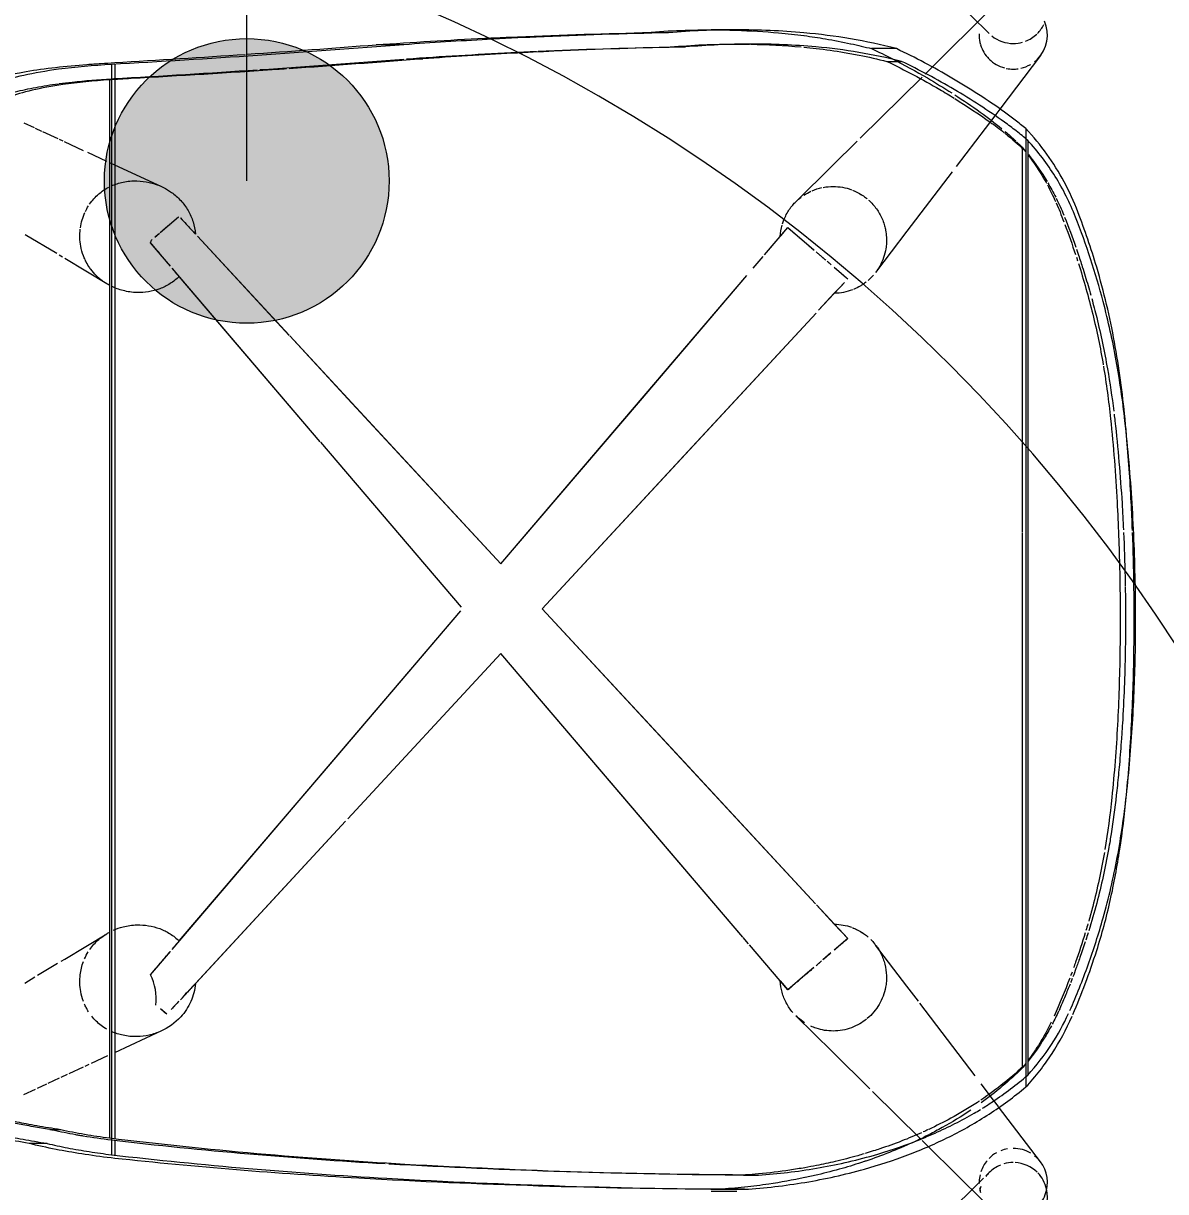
# Model space of a CAD drawing. Header units: millimetres. Extents: x 81566 to 292854, y -8553 to 29000.
# Drawn here: x 106620.5 to 107021.7, y 19075 to 19485.4 of the extents above; entities that cross this region are included whole.
import ezdxf

# ---------------------------------------------------------------- set-up
doc = ezdxf.new("R2010")
doc.units = ezdxf.units.MM
for name, color, linetype, lineweight in [('A-ANNO-DIMS', 7, 'Continuous', 9), ('A-ANNO-DIMS-100', 7, 'Continuous', 9), ('G-ANNO-TEXT', 7, 'Continuous', 9)]:
    doc.layers.add(name, color=color, linetype=linetype, lineweight=lineweight)
doc.layers.add('I-FURN-1', color=9, linetype='Continuous', lineweight=9, true_color=0x808080)
doc.styles.add('ISOCPEUR', font='isocpeur.ttf', dxfattribs={"width": 0.9, "height": 250})
doc.dimstyles.new('ISO-2_5_0_9К_БОЛЬШОЙ', dxfattribs={"dimscale": 304.8, "dimtxt": 248.995294, "dimasz": 0.492126, "dimexe": 0.393701, "dimexo": 0.984252, "dimgap": 0, "dimtad": 1, "dimdec": 0, "dimrnd": 10, "dimzin": 0, "dimdsep": 46, "dimtxsty": 'ISOCPEUR', "dimblk1": 'OBLIQUE', "dimblk2": 'OBLIQUE', "dimsah": 1, "dimcen": 0.09, "dimdle": 0.393701, "dimazin": 0, "dimtfac": 1, "dimtdec": 4, "dimtix": 1, "dimtmove": 0, "dimatfit": 3, "dimfxl": 1, "dimtvp": 1, "dimtolj": 1, "dimtzin": 0, "dimarcsym": 2})

# ---------------------------------------------------------------- blocks, each defined once
blk = doc.blocks.new('Chair_IconsOfDenmark_NamNam_WoodChair - 1_186-V138-План расстановки мебели и оборудования 2 этажа в осях 23-33')
at = {"layer": 'I-FURN-1'}
blk.add_line((3.26, -169.79), (23.67, -149.14), dxfattribs=at)
for start, end in [(141.2585, 180), (135, 135.3477), (180, 195.8523), (200.9072, 223.6369), (225, 243.2804)]:
    blk.add_arc((11.8, -178.23), 12, start, end, dxfattribs=at)
blk = doc.blocks.new('Chair_IconsOfDenmark_NamNam_WoodChair - 1_186-V139-План расстановки мебели и оборудования 2 этажа в осях 23-33')
at = {"layer": 'I-FURN-1'}
for p, q in [((44.53, 165.32), (42.61, 169.46)), ((81.87, 169.04), (84.03, 165.45)), ((338.11, 157.82), (344.75, 168.85)), ((384.07, 169.37), (382.4, 165.76)), ((25.53, 161.18), (25.53, 167.51)), ((46.34, 161.42), (44.82, 164.71)), ((84.59, 164.52), (88.83, 157.47)), ((382.2, 165.33), (381.18, 163.12)), ((30.44, 160.25), (30.44, 156.95)), ((48.41, 156.95), (46.56, 160.95)), ((381.02, 162.77), (378.52, 157.38)), ((30.44, 156.95), (30.44, 156.41)), ((49.7, 154.18), (48.68, 156.37)), ((89.54, 156.28), (90.32, 154.99)), ((336.87, 155.75), (337.59, 156.95)), ((378.31, 156.92), (377.72, 155.66)), ((52.33, 148.49), (49.99, 153.55)), ((90.32, 154.99), (99.21, 140.2)), ((327.52, 140.2), (336.42, 155)), ((377.51, 155.21), (374.38, 148.46)), ((53.26, 146.49), (52.57, 147.98)), ((56.3, 139.92), (53.61, 145.73)), ((373.72, 147.02), (370.59, 140.27)), ((26.55, 137.42), (21.45, 137.42)), ((27.39, 138.6), (21.57, 138.6)), ((64.5, 137.42), (27.27, 137.42)), ((399.17, 138.6), (27.39, 138.6)), ((399.17, 138.6), (27.39, 138.6)), ((399.13, 139.28), (27.46, 139.28)), ((65.08, 120.97), (57.42, 137.52)), ((362.23, 137.42), (64.5, 137.42)), ((65.06, 139.11), (99.83, 139.11)), ((326.9, 139.11), (361.67, 139.11)), ((369.31, 137.49), (361.65, 120.97)), ((399.24, 137.42), (362.23, 137.42)), ((370.01, 139.01), (369.31, 137.49)), ((404.56, 138.6), (399.17, 138.6)), ((404.63, 137.42), (399.24, 137.42)), ((399.54, 138.6), (399.58, 137.79)), ((84.8, 124.86), (92.98, 117.88)), ((333.75, 117.88), (341.94, 124.86)), ((343.94, 123.33), (345.19, 121.86)), ((70.9, 119.13), (72.78, 121.34)), ((345.56, 121.43), (351.06, 114.98)), ((75.41, 114.95), (72.57, 117.58)), ((93.69, 117.28), (212.68, 15.79)), ((271.99, 65.2), (333.04, 117.28)), ((138.74, 56.32), (76.04, 114.37)), ((271.99, 65.2), (330.08, 114.75)), ((350.69, 114.37), (344.98, 109.08)), ((138.73, 56.32), (81.75, 109.08)), ((344.22, 108.38), (309.38, 76.12)), ((344.23, 108.38), (309.41, 76.15)), ((309.2, 75.95), (229.1, 1.78)), ((213.87, 15.63), (271.83, 65.07)), ((213.87, 15.63), (271.83, 65.07)), ((197.64, 1.78), (139.59, 55.53)), ((197.64, 1.78), (139.59, 55.53)), ((411.49, 35.83), (411.49, 45.54)), ((406.53, 34.89), (406.53, 29.21)), ((98.01, -83.19), (197.64, 1.78)), ((229.1, 1.78), (330.42, -84.64)), ((213.37, -12.78), (109.74, -108.72)), ((317.23, -108.95), (213.37, -12.78)), ((415.68, -57.14), (415.68, -48.01)), ((410.69, -57.74), (410.69, -63.09)), ((416.72, -81.07), (416.72, -72.07)), ((9.43, -83.83), (9.43, -74.85)), ((411.72, -86.33), (411.72, -81.07)), ((14.43, -83.49), (14.43, -88.75)), ((79.49, -98.99), (95.26, -85.53)), ((82.6, -96.34), (95.27, -85.53)), ((95.68, -85.18), (97.83, -83.35)), ((95.69, -85.18), (97.84, -83.34)), ((333.03, -86.87), (337.11, -90.35)), ((333.04, -86.88), (337.11, -90.35)), ((337.65, -90.81), (347.24, -98.99)), ((337.65, -90.81), (344.14, -96.34)), ((82.6, -96.34), (79.49, -98.99)), ((344.14, -96.34), (345.44, -97.46)), ((345.69, -97.66), (347.24, -98.99)), ((57.68, -114.71), (70.38, -101.85)), ((84.6, -104.98), (79.49, -98.99)), ((347.24, -98.99), (339.38, -108.2)), ((356.35, -101.85), (369.08, -114.73)), ((87.35, -108.2), (84.72, -105.12)), ((89.66, -110.9), (88.08, -109.06)), ((109.39, -109.05), (97.48, -120.08)), ((109.4, -109.04), (102.58, -115.36)), ((327.97, -118.89), (318.21, -109.85)), ((324.16, -115.36), (318.21, -109.85)), ((338.75, -108.94), (335.97, -112.2)), ((44.66, -127.88), (57.68, -114.71)), ((92.44, -114.16), (90, -111.3)), ((335.45, -112.81), (334.29, -114.16)), ((369.08, -114.73), (377.59, -123.35)), ((97.48, -120.08), (93.38, -115.27)), ((97.48, -120.08), (102.58, -115.36)), ((333.35, -115.27), (329.66, -119.6)), ((96.97, -119.48), (97.48, -120.08)), ((329.76, -119.48), (329.25, -120.08)), ((378.63, -124.4), (400.15, -146.18)), ((27.16, -145.6), (43.76, -128.8)), ((80.77, -140.87), (95.23, -129.88)), ((345.97, -140.87), (331.5, -129.88)), ((410.11, -137.17), (410.11, -128.47)), ((405.64, -133.81), (405.64, -138.92)), ((75.48, -144.89), (80.77, -140.87)), ((366.85, -156.75), (345.97, -140.87)), ((24.55, -148.24), (26.59, -146.18)), ((49.25, -164.83), (74.76, -145.44)), ((401.2, -147.25), (403.53, -149.6)), ((4.92, -168.11), (24.55, -148.24)), ((403.53, -149.6), (423.47, -169.79)), ((386.52, -171.7), (368.7, -158.16)), ((40.78, -171.26), (46.5, -166.92)), ((38.53, -172.98), (40.78, -171.26)), ((388.88, -173.5), (386.52, -171.7)), ((19.06, -187.78), (38.39, -173.08)), ((407.67, -187.78), (388.88, -173.5)), ((49.02, -182.64), (45.37, -182.64)), ((270.24, -182.64), (49.02, -182.64)), ((269.58, -183.3), (49.5, -183.3)), ((240.17, -181.38), (52, -181.38)), ((270.24, -182.64), (53.45, -182.64)), ((271.49, -181.38), (240.35, -181.38)), ((377.89, -183.3), (269.58, -183.3)), ((373.99, -182.64), (270.24, -182.64)), ((378.43, -182.64), (270.24, -182.64)), ((375.46, -181.38), (271.49, -181.38)), ((382.02, -182.64), (378.43, -182.64))]:
    blk.add_line(p, q, dxfattribs=at)
at = {"layer": 'I-FURN-1', "flags": 128}
for points in [[(96.65, 114.75), (154.9, 65.07), (212.68, 15.79)], [(309.23, 75.97), (287.14, 55.53), (229.1, 1.78)], [(98.02, -83.18), (140.17, -47.23), (197.64, 1.78)], [(229.1, 1.78), (286.56, -47.23), (330.41, -84.63)], [(213.37, -12.78), (158.02, -64.03), (109.75, -108.72)], [(317.23, -108.95), (268.71, -64.03), (213.37, -12.78)], [(327.97, -118.89), (326.7, -117.72), (324.16, -115.36)]]:
    blk.add_lwpolyline(points, dxfattribs=at)
at = {"layer": 'I-FURN-1'}
for centre, radius, start, end in [((76.28, 141.71), 18.88, 263.5474, 296.819), ((350.45, 141.71), 18.88, 243.181, 245.0964), ((350.45, 141.71), 18.88, 245.0964, 247.0118), ((11.8, -178.23), 12, 99.0915, 107.175), ((11.8, -178.23), 12, 90, 91.7663), ((11.8, -178.23), 12, 88.2337, 90), ((11.8, -178.23), 12, 76.8371, 88.2337), ((11.8, -178.23), 12, 50.1832, 71.5639), ((414.93, -178.23), 12, 106.847, 134.3064), ((414.93, -178.23), 12, 91.7663, 106.4409), ((414.93, -178.23), 12, 90, 91.7663), ((414.93, -178.23), 12, 88.2337, 90), ((11.8, -178.23), 12, 29.3668, 45), ((414.93, -178.23), 12, 135, 165.2052), ((11.8, -178.23), 12, 9.5114, 21.6841), ((414.93, -178.23), 12, 168.1903, 180), ((11.8, -178.23), 12, 329.0818, 0), ((414.93, -178.23), 12, 180, 187.9321), ((414.93, -178.23), 12, 192.635, 210.5819), ((11.8, -178.23), 12, 226.6003, 256.8127), ((11.8, -178.23), 12, 256.8127, 315), ((11.8, -178.23), 12, 315, 321.5101), ((414.93, -178.23), 12, 218.3184, 225), ((414.93, -178.23), 12, 225, 293.8649)]:
    blk.add_arc(centre, radius, start, end, dxfattribs=at)
for points, knots in [([(25.53, 167.51), (26.11, 170.8), (27.22, 177), (29.28, 187.31), (30.48, 192.06), (31.12, 193.59)], [0, 0, 0, 0, 0.25, 0.5, 1, 1, 1, 1]), ([(30.6, 185.19), (30, 183.79), (28.87, 179.38), (27.01, 169.87), (26.04, 164.18), (25.53, 161.18)], [0, 0, 0, 0, 0.5, 0.75, 1, 1, 1, 1]), ([(35.32, 180.26), (34.72, 178.89), (33.62, 174.48), (31.82, 165), (30.91, 159.36), (30.44, 156.41)], [0, 0, 0, 0, 0.5, 0.75, 1, 1, 1, 1]), ([(404.56, 138.6), (404.19, 144.85), (403.21, 156.01), (400.82, 169.86), (398.97, 176.25), (397.95, 178.82)], [0, 0, 0, 0, 0.4, 0.7, 1, 1, 1, 1]), ([(399.13, 139.28), (398.75, 144.8), (397.79, 154.64), (395.58, 166.84), (393.92, 172.46), (393.02, 174.72)], [0, 0, 0, 0, 0.4, 0.7, 1, 1, 1, 1]), ([(20.29, 137.42), (20.69, 140.9), (21.56, 147.52), (22.66, 154), (23.23, 156.97)], [0, 0, 0, 0, 0.3333333, 0.6316912, 0.6316912, 0.6316912, 0.6316912]), ([(397.82, 156.96), (398.02, 155.45), (398.74, 149.48), (399.26, 143.2), (399.54, 138.6)], [0.5961187, 0.5961187, 0.5961187, 0.5961187, 0.7, 1, 1, 1, 1]), ([(28.11, 148.49), (28.17, 148.89), (28.32, 149.76), (28.48, 150.64), (28.56, 151.12)], [0.4460073, 0.4460073, 0.4460073, 0.4460073, 0.5, 0.565955, 0.565955, 0.565955, 0.565955]), ([(71.82, 146.63), (72.29, 146.93), (73.16, 147.43), (74.07, 147.86), (74.48, 148.04)], [-0.76097034, -0.76097034, -0.76097034, -0.76097034, -0.72222222, -0.69082846, -0.69082846, -0.69082846, -0.69082846]), ([(75.44, 148.43), (76.56, 148.85), (79.64, 149.68), (84.45, 149.83), (87.94, 148.98), (89.43, 148.42)], [-0.6666667, -0.6666667, -0.6666667, -0.6666667, -0.5833333, -0.4444444, -0.3333333, -0.3333333, -0.3333333, -0.3333333]), ([(333.11, 146.21), (333.76, 146.66), (334.64, 147.2), (335.56, 147.66), (335.77, 147.76)], [-0.77777778, -0.77777778, -0.77777778, -0.77777778, -0.72222222, -0.70559197, -0.70559197, -0.70559197, -0.70559197]), ([(337.31, 148.42), (338.42, 148.84), (341.5, 149.69), (344.71, 149.78), (346.68, 149.54)], [-0.6666667, -0.6666667, -0.6666667, -0.6666667, -0.5833333, -0.4444444, -0.4444444, -0.4444444, -0.4444444]), ([(65.65, 140.21), (66.44, 141.58), (67.85, 143.43), (69.59, 144.99), (70.19, 145.47)], [-0.971203, -0.971203, -0.971203, -0.971203, -0.8611111, -0.8074828, -0.8074828, -0.8074828, -0.8074828]), ([(93.63, 146.2), (94.94, 145.29), (96.8, 143.61), (98.28, 141.66), (98.77, 140.92)], [-0.2222222, -0.2222222, -0.2222222, -0.2222222, -0.1111111, -0.0487601, -0.0487601, -0.0487601, -0.0487601]), ([(329.57, 143.03), (329.83, 143.33), (330.77, 144.34), (331.94, 145.37), (332.86, 146.04), (332.99, 146.12)], [-0.8888889, -0.8888889, -0.8888889, -0.8888889, -0.8611111, -0.7916667, -0.7812537, -0.7812537, -0.7812537, -0.7812537]), ([(355.52, 146.23), (356.83, 145.33), (359.11, 143.28), (360.79, 140.8), (361.46, 139.51)], [-0.2222222, -0.2222222, -0.2222222, -0.2222222, -0.1111111, -0.0103568, -0.0103568, -0.0103568, -0.0103568]), ([(63.07, 129.63), (63.04, 131.28), (63.32, 134.31), (64.24, 137.21), (64.8, 138.53)], [-1, -1, -1, -1, -0.5, -0.0641248, -0.0641248, -0.0641248, -0.0641248]), ([(100.45, 137.82), (100.93, 136.74), (101.85, 134.09), (102.25, 131.3), (102.3, 129.63)], [-0.8567793, -0.8567793, -0.8567793, -0.8567793, -0.5, 0, 0, 0, 0]), ([(324.43, 129.63), (324.48, 131.3), (324.92, 134.37), (326, 137.28), (326.65, 138.61)], [-1, -1, -1, -1, -0.5, -0.0551642, -0.0551642, -0.0551642, -0.0551642]), ([(361.89, 138.61), (362.48, 137.27), (363.41, 134.34), (363.69, 131.28), (363.66, 129.63)], [-0.9451256, -0.9451256, -0.9451256, -0.9451256, -0.5, 0, 0, 0, 0]), ([(402.98, 77.05), (402.9, 78.21), (401.66, 96.45), (400.53, 114.66), (399.58, 131.68)], [0.4660732, 0.4660732, 0.4660732, 0.4660732, 0.5, 1, 1, 1, 1]), ([(81.75, 109.08), (79.53, 109.26), (75.29, 110.34), (69.12, 114.41), (65.28, 119.82), (63.45, 125.33), (63.11, 128.17), (63.07, 129.63)], [-1, -1, -1, -1, -0.785714, -0.571429, -0.285714, -0.142857, 0, 0, 0, 0]), ([(344.02, 123.24), (344.33, 122.87), (344.76, 122.37), (345.17, 121.88), (345.29, 121.74)], [0.0822015, 0.0822015, 0.0822015, 0.0822015, 0.1666667, 0.202705, 0.202705, 0.202705, 0.202705]), ([(363.13, 125.34), (362.98, 124.64), (362.21, 121.88), (360.23, 117.96), (356.86, 114.14), (354.51, 112.41), (353.25, 111.67)], [-0.8571429, -0.8571429, -0.8571429, -0.8571429, -0.7857143, -0.5714286, -0.4285714, -0.2857143, -0.2857143, -0.2857143, -0.2857143]), ([(346.55, 120.27), (347.05, 119.68), (347.83, 118.76), (348.53, 117.95), (348.81, 117.62)], [0.3333333, 0.3333333, 0.3333333, 0.3333333, 0.5, 0.6189484, 0.6189484, 0.6189484, 0.6189484]), ([(349.14, 117.23), (349.53, 116.78), (350.21, 115.97), (350.81, 115.27), (351.07, 114.96)], [0.6666667, 0.6666667, 0.6666667, 0.6666667, 0.8333333, 0.9788083, 0.9788083, 0.9788083, 0.9788083]), ([(415.68, -57.14), (415.37, -41.59), (414.68, -20.35), (413.63, 0.85), (413.32, 6.56)], [0, 0, 0, 0, 0.5, 0.6843663, 0.6843663, 0.6843663, 0.6843663]), ([(413.76, 7.45), (413.9, 4.58), (414.77, -13.87), (415.37, -32.37), (415.68, -48.01)], [0.4079468, 0.4079468, 0.4079468, 0.4079468, 0.5, 1, 1, 1, 1]), ([(410.69, -63.09), (410.38, -47.65), (409.73, -27.38), (408.73, -7.15), (408.48, -2.29)], [0, 0, 0, 0, 0.5, 0.6578619, 0.6578619, 0.6578619, 0.6578619]), ([(9.43, -83.83), (9.88, -90.96), (11.51, -105.09), (15.72, -124.26), (20.42, -138.7), (24.46, -148.56), (27.85, -155.85), (31.61, -162.95), (37.18, -172.03), (41.93, -178.49), (45.37, -182.64)], [0, 0, 0, 0, 0.2, 0.4, 0.55, 0.625, 0.7, 0.775, 0.85, 1, 1, 1, 1]), ([(13.52, -104.99), (12.64, -100.79), (11.39, -93.77), (10.49, -86.7), (10.19, -83.87)], [0.7399248, 0.7399248, 0.7399248, 0.7399248, 0.85, 0.9227754, 0.9227754, 0.9227754, 0.9227754]), ([(14.43, -88.75), (14.88, -95.59), (16.48, -109.14), (20.59, -127.52), (25.18, -141.35), (29.13, -150.8), (32.43, -157.77), (35.28, -163.04), (37.03, -165.97), (37.48, -166.7)], [0, 0, 0, 0, 0.2, 0.4, 0.55, 0.625, 0.7, 0.775, 0.8, 0.8, 0.8, 0.8]), ([(17.02, -105.05), (16.71, -103.27), (15.83, -97.87), (15.18, -92.44), (14.85, -88.78)], [0.8000649, 0.8000649, 0.8000649, 0.8000649, 0.85, 0.9512447, 0.9512447, 0.9512447, 0.9512447]), ([(348.62, -97.16), (349.09, -97.3), (350.19, -97.69), (351.26, -98.19), (351.85, -98.5)], [-0.8388002, -0.8388002, -0.8388002, -0.8388002, -0.7857143, -0.7142857, -0.7142857, -0.7142857, -0.7142857]), ([(67.92, -104.94), (68.19, -104.52), (68.94, -103.43), (69.81, -102.43), (70.38, -101.85)], [-0.6249365, -0.6249365, -0.6249365, -0.6249365, -0.5714286, -0.4849828, -0.4849828, -0.4849828, -0.4849828]), ([(82.05, -101.98), (82.12, -102.06), (82.26, -102.23), (82.54, -102.56), (82.84, -102.91), (83.17, -103.29), (83.43, -103.6), (83.67, -103.88), (83.85, -104.09), (83.95, -104.21), (84.01, -104.28), (84.03, -104.31)], [-0.7142857, -0.7142857, -0.7142857, -0.7142857, -0.6964286, -0.6785714, -0.6428571, -0.625, -0.6071429, -0.5892857, -0.5803571, -0.5758929, -0.5714286, -0.5714286, -0.5714286, -0.5714286]), ([(347.24, -98.99), (346.93, -99.35), (346.46, -99.9), (345.81, -100.66), (345.47, -101.07), (345.16, -101.43), (344.89, -101.74), (344.68, -101.99), (344.47, -102.24), (344.18, -102.57), (343.81, -103.01), (343.39, -103.5), (343.05, -103.89), (342.87, -104.1), (342.77, -104.23), (342.71, -104.29), (342.68, -104.33)], [0, 0, 0, 0, 0.1428571, 0.1785714, 0.2142857, 0.25, 0.2678571, 0.2857143, 0.3035714, 0.3214286, 0.3571429, 0.3928571, 0.4107143, 0.4196429, 0.4241071, 0.4285714, 0.4285714, 0.4285714, 0.4285714]), ([(351.85, -98.5), (353.04, -99.14), (354.6, -100.2), (355.98, -101.48), (356.35, -101.85)], [-0.7142857, -0.7142857, -0.7142857, -0.7142857, -0.5714286, -0.5150172, -0.5150172, -0.5150172, -0.5150172]), ([(19.15, -125.83), (18.29, -123.26), (16.62, -117.88), (14.83, -110.94), (13.86, -106.6), (13.55, -105.11)], [0.555518, 0.555518, 0.555518, 0.555518, 0.625, 0.7, 0.7389255, 0.7389255, 0.7389255, 0.7389255]), ([(84.61, -104.98), (84.64, -105.03), (84.8, -105.21), (85.09, -105.55), (85.61, -106.16), (86.32, -106.99), (86.97, -107.76), (87.33, -108.17)], [-0.5414624, -0.5414624, -0.5414624, -0.5414624, -0.5357143, -0.5178571, -0.5, -0.4642857, -0.4285714, -0.4285714, -0.4285714, -0.4285714]), ([(342.4, -104.66), (342.38, -104.68), (342.24, -104.84), (341.98, -105.15), (341.6, -105.59), (341.07, -106.22), (340.33, -107.08), (339.68, -107.85), (339.32, -108.27)], [0.443466, 0.443466, 0.443466, 0.443466, 0.4464286, 0.4642857, 0.4821429, 0.5, 0.5357143, 0.5714286, 0.5714286, 0.5714286, 0.5714286]), ([(414.69, -104.76), (414.36, -107.27), (413.54, -112.73), (412.49, -118.16), (411.85, -121.09)], [0.2714247, 0.2714247, 0.2714247, 0.2714247, 0.5, 0.7715863, 0.7715863, 0.7715863, 0.7715863]), ([(21.89, -125.84), (21.67, -125.09), (20.69, -121.73), (19.26, -116.17), (18.22, -111.33), (17.79, -109.14)], [0.603344, 0.603344, 0.603344, 0.603344, 0.625, 0.7, 0.7617276, 0.7617276, 0.7617276, 0.7617276]), ([(65.03, -114.98), (65.02, -112.93), (65.45, -110.27), (66.44, -107.77), (66.72, -107.16)], [-1, -1, -1, -1, -0.7857143, -0.7142857, -0.7142857, -0.7142857, -0.7142857]), ([(88.01, -108.97), (88.18, -109.17), (88.57, -109.63), (89.13, -110.29), (89.52, -110.74), (89.66, -110.91)], [-0.40749436, -0.40749436, -0.40749436, -0.40749436, -0.39285714, -0.375, -0.3637973, -0.3637973, -0.3637973, -0.3637973]), ([(338.75, -108.94), (338.55, -109.18), (338.12, -109.68), (337.43, -110.48), (336.73, -111.31), (336.2, -111.93), (335.92, -112.26), (335.86, -112.33)], [0.58928571, 0.58928571, 0.58928571, 0.58928571, 0.60714286, 0.625, 0.64285714, 0.66071429, 0.66522009, 0.66522009, 0.66522009, 0.66522009]), ([(410.18, -108.96), (409.8, -112.27), (409.09, -117.31), (408.17, -122.32), (407.83, -124.04)], [0.172759, 0.172759, 0.172759, 0.172759, 0.5, 0.6727908, 0.6727908, 0.6727908, 0.6727908]), ([(90.04, -111.35), (90.24, -111.58), (90.67, -112.09), (91.31, -112.84), (91.83, -113.45), (92.21, -113.89), (92.38, -114.09), (92.46, -114.19)], [-0.35435169, -0.35435169, -0.35435169, -0.35435169, -0.33928571, -0.32142857, -0.30357143, -0.29464286, -0.28571429, -0.28571429, -0.28571429, -0.28571429]), ([(335.37, -112.91), (335.15, -113.16), (334.84, -113.52), (334.47, -113.96), (334.3, -114.16), (334.22, -114.25)], [0.67857143, 0.67857143, 0.67857143, 0.67857143, 0.69642857, 0.70535714, 0.71428571, 0.71428571, 0.71428571, 0.71428571]), ([(69.17, -126.64), (68.58, -125.9), (67.43, -124.21), (66.08, -121.36), (65.25, -118.29), (65.04, -116.11), (65.03, -114.98)], [-0.2155491, -0.2155491, -0.2155491, -0.2155491, -0.1666667, -0.1111111, -0.0555556, 0, 0, 0, 0]), ([(93.59, -115.52), (93.76, -115.71), (94.13, -116.15), (94.48, -116.56), (94.68, -116.8), (94.7, -116.81)], [-0.23819134, -0.23819134, -0.23819134, -0.23819134, -0.21428571, -0.17857143, -0.17596416, -0.17596416, -0.17596416, -0.17596416]), ([(95.22, -117.42), (95.27, -117.48), (95.36, -117.59), (95.54, -117.8), (95.84, -118.15), (96.23, -118.61), (96.64, -119.09), (96.87, -119.36), (96.97, -119.48)], [-0.1428571, -0.1428571, -0.1428571, -0.1428571, -0.1339286, -0.125, -0.1071429, -0.0714286, -0.0357143, 0, 0, 0, 0]), ([(331.51, -117.42), (331.47, -117.48), (331.37, -117.59), (331.2, -117.8), (330.9, -118.15), (330.51, -118.6), (330.1, -119.08), (329.86, -119.36), (329.76, -119.48)], [0.8571429, 0.8571429, 0.8571429, 0.8571429, 0.8660714, 0.875, 0.8928571, 0.9285714, 0.9642857, 1, 1, 1, 1]), ([(333.14, -115.51), (332.97, -115.72), (332.58, -116.17), (332.25, -116.56), (332.07, -116.78)], [0.75997526, 0.75997526, 0.75997526, 0.75997526, 0.78571429, 0.82142857, 0.82142857, 0.82142857, 0.82142857]), ([(101.36, -121.71), (101.16, -122.21), (100.67, -123.33), (100.06, -124.43), (99.68, -125.03)], [-0.88888889, -0.88888889, -0.88888889, -0.88888889, -0.86111111, -0.8252385, -0.8252385, -0.8252385, -0.8252385]), ([(327.17, -125.22), (327.04, -125.02), (326.43, -124.04), (325.91, -123), (325.55, -122.15)], [-0.17848819, -0.17848819, -0.17848819, -0.17848819, -0.16666667, -0.11923029, -0.11923029, -0.11923029, -0.11923029]), ([(360.42, -121.71), (360.27, -122.09), (359.83, -123.1), (359.3, -124.09), (358.92, -124.7)], [-0.88202044, -0.88202044, -0.88202044, -0.88202044, -0.86111111, -0.82498418, -0.82498418, -0.82498418, -0.82498418]), ([(26.68, -144.65), (26.38, -144.03), (24.85, -140.76), (22.29, -134.75), (20.23, -129.06), (19.25, -126.12), (19.19, -125.95)], [0.3824636, 0.3824636, 0.3824636, 0.3824636, 0.4, 0.475, 0.55, 0.5544349, 0.5544349, 0.5544349, 0.5544349]), ([(95.22, -129.88), (94.84, -130.17), (93.88, -130.84), (91.75, -132.06), (88.48, -133.27), (85.18, -133.73), (82.42, -133.67), (80.02, -133.36), (77.26, -132.58), (74.31, -131.2), (71.66, -129.31), (70.11, -127.78), (69.42, -126.95)], [-0.7121008, -0.7121008, -0.7121008, -0.7121008, -0.6875, -0.6527778, -0.5833333, -0.5138889, -0.4791667, -0.4444444, -0.3888889, -0.3333333, -0.2777778, -0.2222222, -0.2222222, -0.2222222, -0.2222222]), ([(99.58, -125.19), (99.25, -125.69), (98.75, -126.4), (98.21, -127.05), (98.03, -127.25)], [-0.82195604, -0.82195604, -0.82195604, -0.82195604, -0.79166667, -0.77777778, -0.77777778, -0.77777778, -0.77777778]), ([(358.86, -124.8), (358.54, -125.33), (358.03, -126.06), (357.49, -126.74), (357.32, -126.94)], [-0.82294679, -0.82294679, -0.82294679, -0.82294679, -0.79166667, -0.77777778, -0.77777778, -0.77777778, -0.77777778]), ([(29.3, -145.97), (28.28, -143.69), (26.26, -138.88), (24.24, -133.2), (23.15, -129.87), (22.91, -129.12)], [0.4058231, 0.4058231, 0.4058231, 0.4058231, 0.475, 0.55, 0.5716925, 0.5716925, 0.5716925, 0.5716925]), ([(97.21, -128.14), (96.74, -128.61), (96.08, -129.21), (95.38, -129.75), (95.22, -129.88)], [-0.75694444, -0.75694444, -0.75694444, -0.75694444, -0.72222222, -0.71210082, -0.71210082, -0.71210082, -0.71210082]), ([(346.3, -133.38), (345.51, -133.52), (344.05, -133.7), (341.84, -133.7), (339.44, -133.45), (336.66, -132.73), (333.86, -131.5), (332.21, -130.41), (331.5, -129.87)], [-0.5555556, -0.5555556, -0.5555556, -0.5555556, -0.5138889, -0.4791667, -0.4444444, -0.3888889, -0.3333333, -0.2878236, -0.2878236, -0.2878236, -0.2878236]), ([(356.92, -127.4), (356.78, -127.55), (356.19, -128.19), (355.05, -129.26), (353.41, -130.51), (351.13, -131.87), (348.67, -132.85), (346.83, -133.28), (346.3, -133.38)], [-0.7671385, -0.7671385, -0.7671385, -0.7671385, -0.7569444, -0.7222222, -0.6875, -0.6527778, -0.5833333, -0.5555556, -0.5555556, -0.5555556, -0.5555556]), ([(405.64, -133.81), (402.61, -140.15), (398.39, -148.1), (393.74, -155.79), (392.7, -157.47)], [0, 0, 0, 0, 0.5, 0.6407452, 0.6407452, 0.6407452, 0.6407452]), ([(406.53, -135.76), (404.4, -139.91), (400.54, -146.95), (396.36, -153.79), (394.55, -156.61)], [0.183317, 0.183317, 0.183317, 0.183317, 0.5, 0.7277046, 0.7277046, 0.7277046, 0.7277046]), ([(37.19, -163.26), (35.01, -160.02), (32.08, -155.19), (29.42, -150.19), (28.63, -148.63)], [0.2, 0.2, 0.2, 0.2, 0.3, 0.3446744, 0.3446744, 0.3446744, 0.3446744]), ([(40.49, -166.41), (40.31, -166.15), (38.14, -162.87), (34.65, -157), (31.71, -151.17), (30.49, -148.56)], [0.191254, 0.191254, 0.191254, 0.191254, 0.2, 0.3, 0.379627, 0.379627, 0.379627, 0.379627]), ([(37.93, -167.44), (38.68, -168.64), (42.21, -174.12), (46.16, -179.36), (49.5, -183.3)], [0.8084932, 0.8084932, 0.8084932, 0.8084932, 0.85, 1, 1, 1, 1]), ([(380.44, -175.22), (380.09, -175.67), (378.03, -178.21), (375.86, -180.67), (373.99, -182.64)], [0.3953288, 0.3953288, 0.3953288, 0.3953288, 0.5, 1, 1, 1, 1]), ([(49.5, -183.3), (52.89, -186.4), (59.76, -191.71), (67.37, -195.89), (71.18, -197.64)], [0, 0, 0, 0, 0.5, 0.9577486, 0.9577486, 0.9577486, 0.9577486]), ([(68.1, -191.53), (65.59, -190.31), (60.99, -187.8), (56.64, -184.88), (54.66, -183.42)], [0.1097724, 0.1097724, 0.1097724, 0.1097724, 0.5, 0.8440882, 0.8440882, 0.8440882, 0.8440882]), ([(372.57, -183.61), (370, -185.52), (366.78, -187.64), (363.42, -189.54), (362.82, -189.87)], [0.1375209, 0.1375209, 0.1375209, 0.1375209, 0.5, 0.5776444, 0.5776444, 0.5776444, 0.5776444]), ([(70.88, -199.17), (74.43, -200.7), (81.82, -203.67), (89.34, -206.28), (93.26, -207.53)], [0.0282009, 0.0282009, 0.0282009, 0.0282009, 0.5, 1, 1, 1, 1]), ([(99.54, -203.52), (96.07, -202.46), (91.96, -201.11), (87.9, -199.66), (87.25, -199.43)], [0.2338208, 0.2338208, 0.2338208, 0.2338208, 0.5, 0.5507217, 0.5507217, 0.5507217, 0.5507217]), ([(131.96, -212.22), (130.9, -212.04), (123.51, -210.76), (116.2, -209.17), (109.98, -207.53)], [0.4157076, 0.4157076, 0.4157076, 0.4157076, 0.5, 1, 1, 1, 1]), ([(315.64, -207.53), (309.67, -209), (298.76, -211.27), (287.72, -212.9), (282.74, -213.51)], [0, 0, 0, 0, 0.5, 0.9077977, 0.9077977, 0.9077977, 0.9077977]), ([(280.09, -212.38), (270.36, -213.42), (252.74, -214.76), (235.03, -215.41), (227.11, -215.58)], [0, 0, 0, 0, 0.5, 0.9035366, 0.9035366, 0.9035366, 0.9035366]), ([(279.36, -213.91), (269.73, -215.01), (256.97, -216.09), (244.16, -216.78), (241.03, -216.92)], [0, 0, 0, 0, 0.5, 0.6612933, 0.6612933, 0.6612933, 0.6612933]), ([(198.2, -220.61), (202.07, -220.67), (209.42, -220.73), (216.77, -220.68), (220.25, -220.63)], [0, 0, 0, 0, 0.5, 0.9495127, 0.9495127, 0.9495127, 0.9495127]), ([(221.11, -217.56), (217.35, -217.63), (209.76, -217.69), (202.16, -217.63), (198.34, -217.56)], [0.0076252, 0.0076252, 0.0076252, 0.0076252, 0.5, 1, 1, 1, 1]), ([(198.34, -221.1), (202.16, -221.17), (209.25, -221.23), (216.34, -221.18), (219.6, -221.13)], [0, 0, 0, 0, 0.5, 0.926297, 0.926297, 0.926297, 0.926297]), ([(240.84, -220.09), (244.17, -219.97), (255.29, -219.47), (266.37, -218.71), (274.12, -218.03)], [0.3298357, 0.3298357, 0.3298357, 0.3298357, 0.5, 0.8977725, 0.8977725, 0.8977725, 0.8977725])]:
    blk.add_open_spline(points, degree=3, knots=knots, dxfattribs=at)
for points in [[(397.95, 184.92), (399.59, 180.61), (402.39, 169.33), (404.02, 154.66), (404.56, 147.17)], [(31.94, 169.03), (32.26, 170.81), (32.58, 172.48), (32.88, 174.04)], [(394.91, 172.37), (395.21, 171.24), (395.5, 170.04), (395.77, 168.8)], [(31.4, 165.95), (31.58, 167.01), (31.76, 168.03), (31.94, 169.03)], [(395.77, 168.8), (396.03, 167.61), (396.29, 166.37), (396.52, 165.1)], [(23.43, 158.02), (24.07, 161.32), (24.77, 164.5), (25.53, 167.51)], [(30.44, 160.25), (30.77, 162.22), (31.09, 164.13), (31.4, 165.95)], [(396.52, 165.1), (396.99, 162.6), (397.41, 159.95), (397.78, 157.2)], [(25.53, 161.18), (24.98, 158.86), (23.94, 154.02), (22.61, 146.38), (21.89, 141.18), (21.57, 138.6)], [(30.18, 159.12), (30.27, 159.5), (30.36, 159.87), (30.44, 160.25)], [(23.23, 156.97), (23.29, 157.32), (23.36, 157.67), (23.43, 158.02)], [(30.44, 156.41), (29.83, 153.71), (28.73, 148.06), (27.85, 142.19), (27.46, 139.28)], [(28.56, 151.12), (29.05, 153.86), (29.59, 156.54), (30.18, 159.12)], [(26.66, 138.6), (27.08, 141.9), (27.56, 145.22), (28.11, 148.49)], [(90.39, 148.02), (91.23, 147.66), (92.04, 147.23), (92.82, 146.74)], [(335.89, 147.81), (336.35, 148.03), (336.83, 148.23), (337.31, 148.42)], [(347.17, 149.48), (349.04, 149.21), (350.88, 148.67), (352.6, 147.88)], [(352.9, 147.75), (353.57, 147.42), (354.22, 147.07), (354.86, 146.67)], [(404.56, 147.17), (404.68, 145.55), (404.91, 142.29), (405.12, 139.04), (405.22, 137.42)], [(99.21, 140.22), (99.43, 139.86), (99.63, 139.49), (99.83, 139.11)], [(326.9, 139.11), (327.1, 139.49), (327.31, 139.86), (327.52, 140.22)], [(327.52, 140.22), (328.13, 141.22), (328.81, 142.16), (329.57, 143.03)], [(21.57, 138.6), (19.72, 122.58), (16.5, 90.43), (14.21, 58.09), (13.31, 41.87)], [(13.31, 51.62), (14.1, 65.99), (16.06, 94.68), (18.76, 123.2), (20.29, 137.42)], [(27.46, 139.28), (25.39, 122.1), (21.78, 87.61), (19.27, 52.88), (18.29, 35.47)], [(21.78, 90.35), (23.17, 106.48), (24.8, 122.57), (26.66, 138.6)], [(399.58, 131.68), (399.51, 132.94), (399.36, 135.48), (399.21, 138.01), (399.13, 139.28)], [(399.58, 137.79), (400.52, 121), (401.55, 104.18), (402.68, 87.34)], [(411.49, 35.83), (410.13, 53.01), (407.61, 87.32), (405.51, 121.53), (404.56, 138.6)], [(405.22, 137.42), (406.1, 122.16), (407.06, 106.86), (408.11, 91.55)], [(102.3, 129.63), (102.34, 128.25), (102.16, 125.55), (101.11, 121.59), (99.29, 117.9), (97.61, 115.76), (96.65, 114.75)], [(327.56, 117.98), (326.84, 119.13), (325.62, 121.59), (324.58, 125.55), (324.39, 128.25), (324.43, 129.63)], [(363.66, 129.63), (363.62, 128.17), (363.45, 126.74), (363.13, 125.34)], [(84.8, 124.86), (86.62, 123.31), (88.4, 121.79), (90.15, 120.3)], [(336.58, 120.3), (338.33, 121.79), (340.11, 123.31), (341.94, 124.86)], [(70.9, 119.13), (71.33, 119.64), (71.82, 120.21), (72.36, 120.85)], [(90.88, 119.68), (91.59, 119.06), (92.31, 118.46), (93.01, 117.85)], [(333.72, 117.85), (334.42, 118.46), (335.14, 119.06), (335.86, 119.68)], [(75.48, 114.89), (74.57, 115.73), (73.62, 116.61), (72.65, 117.51)], [(93.73, 117.24), (94.71, 116.4), (95.69, 115.57), (96.65, 114.75)], [(330.08, 114.75), (329.12, 115.76), (328.28, 116.83), (327.56, 117.98)], [(330.08, 114.75), (331.04, 115.57), (332.02, 116.4), (333, 117.24)], [(81.75, 109.08), (80.2, 110.52), (78.52, 112.07), (76.71, 113.75)], [(347.98, 111.86), (346.95, 110.9), (345.95, 109.97), (344.98, 109.08)], [(350.68, 114.36), (349.92, 113.65), (349.18, 112.97), (348.46, 112.3)], [(353.25, 111.67), (352, 110.94), (350.65, 110.34), (349.27, 109.91)], [(349.27, 109.91), (347.88, 109.47), (346.46, 109.2), (344.98, 109.08)], [(408.16, 90.87), (409.19, 75.78), (410.3, 60.67), (411.49, 45.54)], [(18.36, 42.46), (19.26, 58.36), (20.4, 74.22), (21.76, 90.04)], [(402.74, 86.42), (403.88, 69.61), (405.11, 52.77), (406.44, 35.91)], [(406.53, 29.21), (405.28, 44.87), (404.12, 60.51), (403.05, 76.13)], [(9.43, -74.85), (9.55, -53.7), (10.32, -11.45), (12.14, 30.63), (13.31, 51.62)], [(411.49, 45.54), (412.38, 32.86), (413.13, 20.17), (413.76, 7.45)], [(13.31, 41.87), (12.14, 21.01), (10.32, -20.82), (9.55, -62.81), (9.43, -83.83)], [(15.59, -20.73), (16.23, -0.06), (17.13, 20.58), (18.29, 41.17)], [(18.29, 35.47), (17.13, 14.85), (15.32, -26.5), (14.56, -67.98), (14.43, -88.75)], [(406.53, 34.89), (407.38, 22.69), (408.12, 10.47), (408.74, -1.77)], [(413.32, 6.56), (412.79, 16.33), (412.18, 26.09), (411.49, 35.83)], [(408.48, -2.29), (407.92, 8.22), (407.27, 18.73), (406.53, 29.21)], [(408.74, -1.77), (408.88, -4.74), (409.03, -7.72), (409.16, -10.7)], [(409.19, -11.35), (409.87, -26.44), (410.36, -41.55), (410.66, -56.69)], [(14.43, -83.49), (14.56, -62.73), (14.94, -42), (15.57, -21.31)], [(415.68, -48.01), (416.37, -55.97), (416.72, -63.94), (416.72, -71.9)], [(415.68, -104.67), (416.37, -96.75), (417.07, -80.9), (416.37, -65.06), (415.68, -57.14)], [(410.69, -57.74), (411.37, -65.4), (411.72, -73.05), (411.72, -80.71)], [(410.72, -108.91), (411.39, -101.26), (412.06, -85.98), (411.37, -70.71), (410.69, -63.09)], [(416.72, -71.9), (416.72, -74.9), (416.67, -77.9), (416.57, -80.9)], [(10.18, -83.81), (9.87, -80.83), (9.62, -77.85), (9.43, -74.85)], [(411.72, -80.71), (411.72, -82.32), (411.71, -83.93), (411.68, -85.53)], [(416.57, -80.92), (416.41, -85.88), (416.11, -90.84), (415.68, -95.8)], [(14.84, -88.75), (14.71, -87.23), (14.58, -85.71), (14.48, -84.19)], [(411.67, -85.99), (411.56, -91.9), (411.24, -97.8), (410.72, -103.71)], [(74.88, -98.5), (76.07, -97.87), (78.59, -96.86), (81.23, -96.42), (82.6, -96.34)], [(344.14, -96.34), (345.5, -96.42), (346.83, -96.65), (348.12, -97.01)], [(415.68, -95.8), (415.41, -98.78), (415.09, -101.75), (414.7, -104.7)], [(71.55, -100.77), (72.57, -99.9), (73.69, -99.14), (74.88, -98.5)], [(79.49, -98.99), (79.81, -99.36), (80.19, -99.8), (80.6, -100.29)], [(356.35, -101.85), (356.92, -102.43), (357.46, -103.05), (357.95, -103.7)], [(17.77, -109.07), (17.51, -107.73), (17.26, -106.39), (17.02, -105.05)], [(358.64, -104.67), (359.16, -105.46), (359.62, -106.29), (360.02, -107.15)], [(410.11, -137.17), (411.48, -131.83), (413.78, -121.08), (415.19, -110.17), (415.68, -104.67)], [(410.63, -104.68), (410.5, -106.1), (410.35, -107.52), (410.19, -108.93)], [(360.22, -107.61), (360.68, -108.69), (361.04, -109.83), (361.29, -110.97)], [(405.64, -138.92), (406.89, -133.98), (408.98, -124.04), (410.27, -113.97), (410.72, -108.91)], [(361.38, -111.46), (361.6, -112.61), (361.71, -113.78), (361.7, -114.98)], [(102.58, -115.36), (102.52, -117.49), (102.16, -119.5), (101.47, -121.4)], [(325.38, -121.71), (324.99, -120.71), (324.42, -118.67), (324.18, -116.48), (324.16, -115.36)], [(361.7, -114.98), (361.67, -117.23), (361.3, -119.34), (360.56, -121.34)], [(411.83, -121.19), (411.3, -123.62), (410.73, -126.05), (410.11, -128.47)], [(22.89, -129.06), (22.58, -128.1), (22.29, -127.15), (22, -126.19)], [(328.15, -126.59), (327.85, -126.21), (327.57, -125.81), (327.3, -125.41)], [(407.82, -124.1), (407.18, -127.35), (406.45, -130.58), (405.64, -133.81)], [(330.53, -129.08), (329.88, -128.52), (329.27, -127.91), (328.71, -127.26)], [(410.11, -128.47), (408.96, -130.92), (407.76, -133.35), (406.53, -135.76)], [(384.31, -175.1), (388.39, -169.37), (396.02, -157.61), (402.61, -145.25), (405.64, -138.92)], [(387.83, -175.13), (392.09, -169.13), (400.07, -156.81), (406.95, -143.83), (410.11, -137.17)], [(27.3, -145.94), (27.09, -145.51), (26.88, -145.08), (26.68, -144.65)], [(28.6, -148.56), (28.22, -147.82), (27.85, -147.08), (27.48, -146.33)], [(30.38, -148.34), (30.11, -147.75), (29.83, -147.15), (29.56, -146.55)], [(392.59, -157.64), (389.96, -161.86), (387.21, -166.02), (384.31, -170.09)], [(393.9, -157.64), (391.94, -160.67), (389.92, -163.66), (387.83, -166.61)], [(52, -181.38), (47.56, -176.82), (43.48, -172.03), (39.78, -166.95)], [(53.45, -182.64), (48.78, -177.67), (44.55, -172.43), (40.78, -166.85)], [(387.83, -166.61), (385.96, -169.24), (384, -171.78), (381.94, -174.24)], [(384.31, -170.09), (383.12, -171.77), (381.87, -173.42), (380.59, -175.04)], [(381.03, -175.31), (379.94, -176.59), (378.82, -177.84), (377.67, -179.07)], [(377.89, -183.3), (379.02, -181.98), (381.22, -179.29), (383.3, -176.51), (384.31, -175.1)], [(382.02, -182.64), (383.03, -181.42), (385.02, -178.96), (386.91, -176.42), (387.83, -175.13)], [(377.39, -179.37), (376.76, -180.04), (376.11, -180.72), (375.46, -181.38)], [(45.37, -182.64), (49.04, -186.07), (56.86, -192.19), (65.63, -196.88), (70.24, -198.89)], [(53.48, -182.54), (52.98, -182.16), (52.49, -181.77), (52, -181.38)], [(62.46, -189.07), (59.65, -187.34), (56.94, -185.43), (54.34, -183.36)], [(350.92, -200.11), (355.95, -198.13), (365.48, -193.38), (373.93, -186.95), (377.89, -183.3)], [(352.74, -200.92), (356.38, -199.52), (363.4, -196.32), (373.25, -190.2), (379.19, -185.3), (382.02, -182.64)], [(372.91, -183.52), (369.89, -185.94), (366.75, -188.12), (363.46, -190.09)], [(375.46, -181.38), (374.88, -181.85), (374.3, -182.31), (373.71, -182.76)], [(66.88, -191.62), (65.38, -190.81), (63.9, -189.96), (62.46, -189.07)], [(71.97, -194.13), (70.44, -193.43), (68.94, -192.7), (67.47, -191.93)], [(83.63, -198.08), (79.12, -196.37), (74.65, -194.52), (70.24, -192.53)], [(362.23, -190.2), (360.32, -191.23), (358.36, -192.2), (356.37, -193.1)], [(363, -190.36), (361.33, -191.35), (359.62, -192.28), (357.88, -193.15)], [(77.31, -196.44), (75.61, -195.73), (73.92, -195), (72.24, -194.25)], [(81.48, -198.15), (80.08, -197.59), (78.69, -197.02), (77.31, -196.44)], [(348.31, -196.36), (344.82, -197.68), (341.31, -198.92), (337.77, -200.09)], [(350.92, -196.26), (347.44, -197.64), (343.93, -198.95), (340.4, -200.17)], [(352.74, -194.64), (351.58, -195.1), (350.42, -195.55), (349.25, -196)], [(357.53, -193.32), (355.61, -194.28), (353.64, -195.16), (351.63, -195.98)], [(355.94, -193.29), (354.89, -193.76), (353.82, -194.21), (352.74, -194.64)], [(72.24, -198.12), (77.51, -200.44), (88.19, -204.71), (99.17, -208.22), (104.73, -209.8)], [(83.52, -198.95), (83.03, -198.76), (82.55, -198.57), (82.07, -198.38)], [(86.94, -200.25), (85.99, -199.89), (85.04, -199.53), (84.09, -199.17)], [(85.71, -198.86), (85.26, -198.7), (84.81, -198.53), (84.36, -198.36)], [(90.82, -201.64), (89.53, -201.19), (88.23, -200.72), (86.94, -200.25)], [(321.24, -209.8), (326.29, -208.46), (336.28, -205.51), (346.07, -202), (350.92, -200.11)], [(333.38, -207.53), (336.65, -206.55), (343.15, -204.46), (349.56, -202.14), (352.74, -200.92)], [(338.21, -200.93), (336.64, -201.46), (335.06, -201.98), (333.48, -202.48)], [(336.84, -200.4), (336.42, -200.54), (336, -200.68), (335.58, -200.81)], [(339.66, -200.43), (339.17, -200.6), (338.69, -200.76), (338.21, -200.93)], [(96.33, -203.51), (94.49, -202.91), (92.65, -202.29), (90.82, -201.64)], [(99.49, -204.51), (98.64, -204.25), (97.8, -203.98), (96.96, -203.71)], [(109.98, -207.53), (106.71, -206.66), (103.46, -205.74), (100.24, -204.74)], [(102.65, -204.44), (101.87, -204.21), (101.09, -203.98), (100.31, -203.75)], [(108.76, -206.14), (107.04, -205.68), (105.32, -205.21), (103.62, -204.72)], [(334.68, -201.1), (328.81, -202.97), (322.86, -204.65), (316.85, -206.14)], [(326.94, -204.48), (325.79, -204.81), (324.64, -205.14), (323.49, -205.46)], [(333.48, -202.48), (331.31, -203.17), (329.13, -203.84), (326.94, -204.48)], [(93.26, -207.53), (99.08, -209.38), (110.84, -212.53), (128.85, -215.83), (140.99, -217.31), (147.1, -217.9)], [(127.79, -210.24), (121.4, -209.13), (115.06, -207.78), (108.76, -206.14)], [(280.09, -217.47), (289.16, -216.59), (307.11, -214.19), (324.68, -210.1), (333.38, -207.53)], [(316.85, -206.14), (310.94, -207.59), (304.99, -208.8), (299.01, -209.82)], [(322.39, -205.77), (320.15, -206.38), (317.9, -206.97), (315.64, -207.53)], [(104.73, -209.8), (111.79, -211.79), (126.03, -215.06), (140.52, -217.16), (147.84, -217.96)], [(147.1, -212.85), (140.94, -212.22), (134.82, -211.42), (128.74, -210.4)], [(134.3, -212.6), (133.52, -212.48), (132.74, -212.35), (131.96, -212.22)], [(147.84, -214.42), (143.3, -213.91), (138.79, -213.31), (134.3, -212.6)], [(198.2, -215.69), (189.64, -215.56), (172.56, -215), (155.57, -213.73), (147.1, -212.85)], [(279.36, -217.46), (286.45, -216.67), (300.51, -214.65), (314.37, -211.62), (321.24, -209.8)], [(298.59, -209.89), (292.46, -210.92), (286.3, -211.74), (280.09, -212.38)], [(151.3, -214.79), (150.14, -214.67), (148.99, -214.55), (147.84, -214.42)], [(158.59, -215.5), (156.16, -215.28), (153.73, -215.04), (151.3, -214.79)], [(167.73, -216.22), (164.68, -216.01), (161.64, -215.77), (158.6, -215.5)], [(173.03, -216.57), (171.26, -216.46), (169.49, -216.35), (167.73, -216.22)], [(198.34, -217.56), (189.88, -217.4), (181.44, -217.08), (173.03, -216.57)], [(221.42, -215.69), (217.55, -215.75), (209.81, -215.81), (202.07, -215.75), (198.2, -215.69)], [(221.29, -221.1), (231.02, -220.92), (250.43, -220.18), (269.73, -218.55), (279.36, -217.46)], [(224.52, -217.49), (223.45, -217.51), (222.37, -217.54), (221.29, -217.56)], [(227.11, -215.58), (225.21, -215.63), (223.32, -215.66), (221.42, -215.69)], [(240.19, -216.96), (234.97, -217.2), (229.75, -217.37), (224.52, -217.49)], [(274.12, -218.03), (276.11, -217.85), (278.1, -217.66), (280.09, -217.47)], [(281.71, -213.64), (280.93, -213.73), (280.14, -213.82), (279.36, -213.91)], [(147.84, -217.96), (156.21, -218.89), (173, -220.3), (189.88, -220.94), (198.34, -221.1)], [(147.84, -217.97), (156.06, -218.76), (164.31, -219.35), (172.58, -219.77)], [(172.58, -219.77), (181.1, -220.21), (189.64, -220.48), (198.2, -220.61)], [(219.6, -221.13), (220.16, -221.12), (220.72, -221.11), (221.29, -221.1)], [(220.25, -220.63), (220.64, -220.63), (221.03, -220.62), (221.42, -220.61)], [(221.42, -220.61), (227.69, -220.52), (233.94, -220.36), (240.19, -220.12)]]:
    blk.add_open_spline(points, degree=3, dxfattribs=at)
blk = doc.blocks.new('Chair_IconsOfDenmark_NamNam_WoodChair - 1_186-V140-План расстановки мебели и оборудования 2 этажа в осях 23-33')
at = {"layer": 'I-FURN-1'}
for p, q in [((416.72, -81.07), (416.72, -72.07)), ((403.53, -149.6), (421.5, -167.8)), ((422.32, -168.62), (423.47, -169.79))]:
    blk.add_line(p, q, dxfattribs=at)
for start, end in [(72.7125, 79.8546), (45, 53.5195), (22.0368, 45), (0, 16.0843), (315.8146, 356.6986), (225, 283.1873), (283.1873, 314.2342)]:
    blk.add_arc((414.93, -178.23), 12, start, end, dxfattribs=at)
blk = doc.blocks.new('Баффл акустический подвесной - 1180мм-V285-План расстановки мебели и оборудования 2 этажа в осях 23-33')
at = {"layer": 'I-FURN-1'}
for start in [360, 0]:
    blk.add_arc((0, 0), 590, start, 180, dxfattribs=at)
blk = doc.blocks.new('DIMBLOCK40-План расстановки мебели и оборудования 2 этажа в осях 23-33')
at = {"layer": 'A-ANNO-DIMS-100'}
for p, q in [((106461.04, 18828), (106461.04, 21249)), ((106654.97, 21129), (106341.04, 21129)), ((106461.04, 21129), (106654.97, 21129)), ((106654.97, 18948), (106341.04, 18948)), ((106461.04, 18948), (106654.97, 18948))]:
    blk.add_line(p, q, dxfattribs=at)
at = {"layer": 'A-ANNO-DIMS-100', "lineweight": 20}
for p, q in [((106461.04, 21129), (106386.04, 21204)), ((106461.04, 21129), (106536.04, 21054)), ((106461.04, 18948), (106386.04, 19023)), ((106461.04, 18948), (106536.04, 18873))]:
    blk.add_line(p, q, dxfattribs=at)
at = {"layer": 'A-ANNO-DIMS-100', "color": 0, "insert": (106134.42, 19744.02), "char_height": 250, "width": 706.7636, "attachment_point": 1, "rotation": 90, "line_spacing_factor": 1.149209, "style": 'ISOCPEUR'}
blk.add_mtext('2180', dxfattribs=at)
blk = doc.blocks.new('_Oblique')
at = {"color": 0, "linetype": 'ByBlock', "lineweight": -2}
blk.add_line((-0.5, -0.5), (0.5, 0.5), dxfattribs=at)

msp = doc.modelspace()

# ---------------------------------------------------------------- hatches: boundary and pattern name
at = {"layer": 'G-ANNO-TEXT'}
h = msp.add_hatch(color=256, dxfattribs=at)
edge = h.paths.add_edge_path()
edge.add_arc((106698.96, 19430.02), 50, 0, 360)

# ---------------------------------------------------------------- linework, layer by layer
msp.add_line((106698.96, 19430.02), (106698.96, 22242.67), dxfattribs=at)
msp.add_circle((106698.96, 19430.02), 50, dxfattribs=at)

# ---------------------------------------------------------------- block references
at = {"layer": 'I-FURN-1', "rotation": 90.00000000000017}
for name, p in [('Chair_IconsOfDenmark_NamNam_WoodChair - 1_186-V138-План расстановки мебели и оборудования 2 этажа в осях 23-33', (106790, 19478.52)), ('Chair_IconsOfDenmark_NamNam_WoodChair - 1_186-V139-План расстановки мебели и оборудования 2 этажа в осях 23-33', (106790, 19066.39)), ('Chair_IconsOfDenmark_NamNam_WoodChair - 1_186-V140-План расстановки мебели и оборудования 2 этажа в осях 23-33', (106790, 18658.28))]:
    msp.add_blockref(name, p, dxfattribs=at)
at = {"layer": 'I-FURN-1'}
msp.add_blockref('Баффл акустический подвесной - 1180мм-V285-План расстановки мебели и оборудования 2 этажа в осях 23-33', (106529, 18948), dxfattribs=at)

# ---------------------------------------------------------------- dimensions: what is measured, and where the dimension line sits
at = {"layer": 'A-ANNO-DIMS'}
dim = msp.add_linear_dim(base=(106461.04, 21129), p1=(106354.97, 18948), p2=(106354.97, 21129), angle=90, dimstyle='ISO-2_5_0_9К_БОЛЬШОЙ', override={"dimpost": '<>', "dimfxl": 2181}, dxfattribs=at)
dim.commit()
dim.dimension.update_dxf_attribs({"geometry": 'DIMBLOCK40-План расстановки мебели и оборудования 2 этажа в осях 23-33', "text_midpoint": (106336.04, 20038.5)})

doc.saveas('drawing.dxf')
